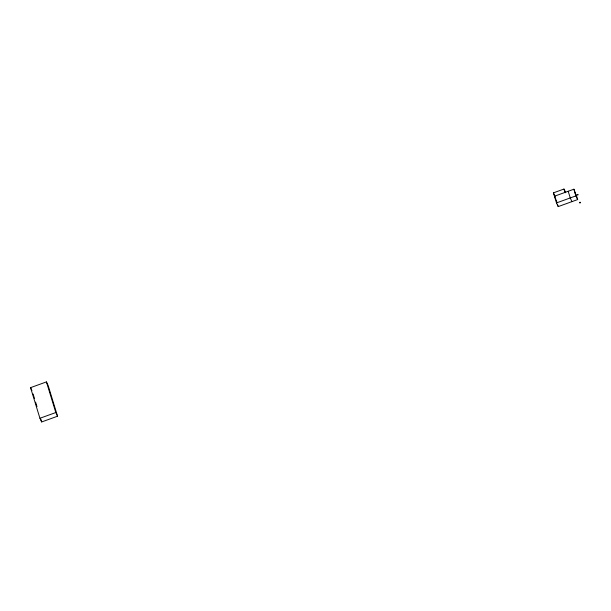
<?xml version="1.0" encoding="UTF-8"?>
<svg xmlns="http://www.w3.org/2000/svg" width="611" height="611" viewBox="0 0 611 611"><rect width="100%" height="100%" fill="white"/><g stroke="black" fill="none" stroke-linecap="round" stroke-linejoin="round"><path stroke-width="0.92" d="M577.387 194.535L578.235 194.741L577.426 195.069M555.834 199.178L554.437 196.238L573.897 189.204L577.678 199.56L558.225 206.594L556.484 202.921L553.406 192.862L563.961 189.051L565.694 192.725M30.55 387.649L46.428 381.906L48.17 385.587L57.549 416.213L41.67 421.949L39.929 418.275L30.55 387.649L31.94 390.589M556.484 202.921L575.944 195.879L577.678 199.56M39.929 418.275L55.807 412.532L57.549 416.213M580.015 202.241C578.411 203.364 581.542 203.096 580.068 202.249M576.769 196.589L575.241 193.351L576.066 196.047M570.223 197.949L571.965 201.63M565.542 192.656L564.396 190.235L565.007 192.228M553.406 192.862L555.147 196.543M573.897 189.204L575.944 195.879M568.177 191.266L570.346 198.117M563.961 189.051L564.992 192.419M556.178 199.912L556.949 202.417M557.713 204.922L558.225 206.594M46.428 381.906L55.807 412.532M33.116 394.026L34.491 398.532M35.598 402.137L36.981 406.636M40.838 419.253L41.67 421.949"/></g></svg>
